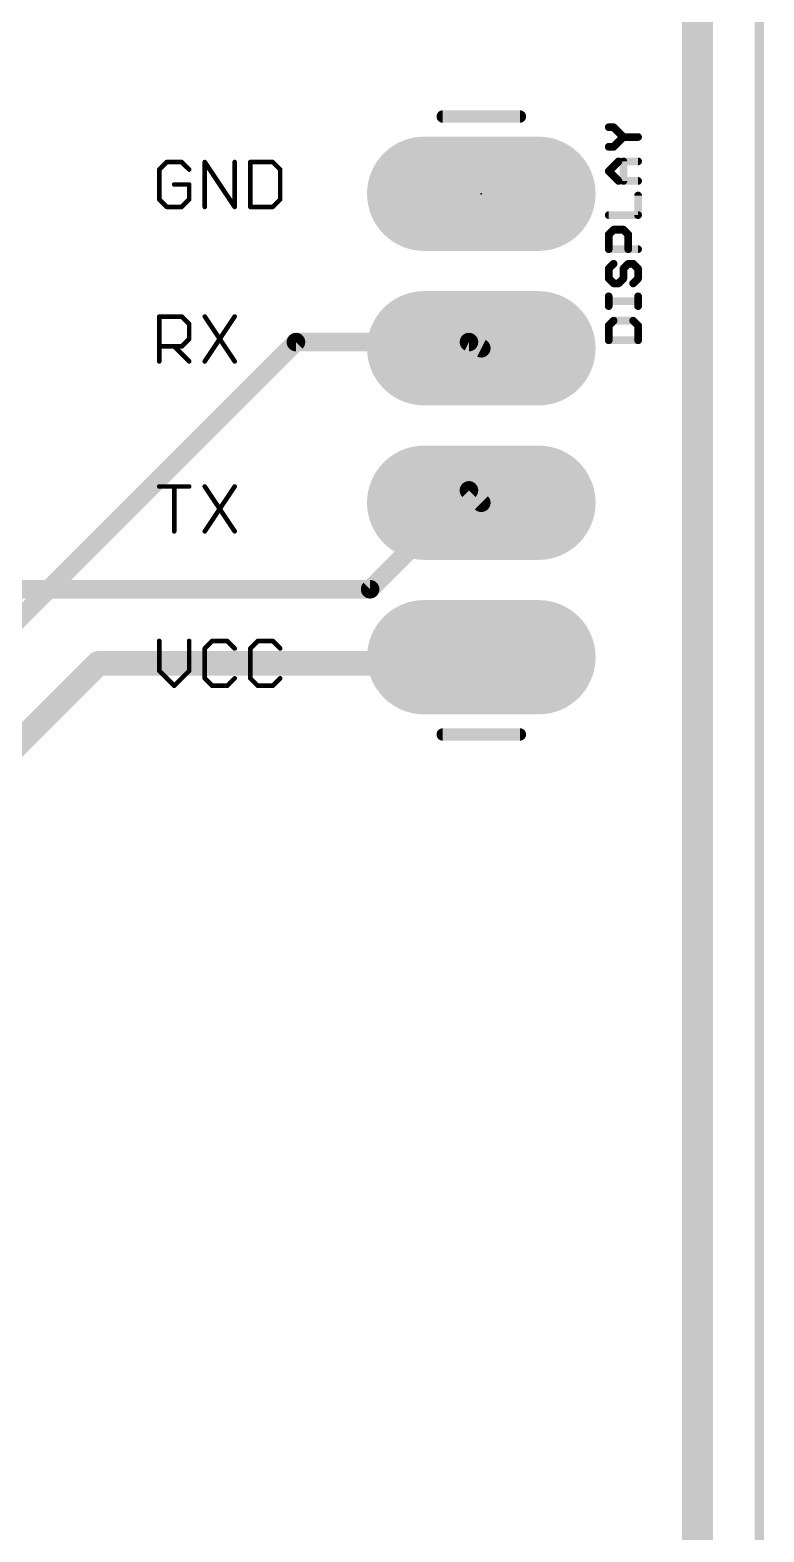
# Model space of a CAD drawing. Extents: x -0.1 to 89, y -0.1 to 64.8.
# Drawn here: x 76.91 to 88.98, y 26.77 to 51.46 of the extents above; entities that cross this region are included whole.
import ezdxf

# ---------------------------------------------------------------- set-up
doc = ezdxf.new("R2010")
doc.units = 0
for name, color, linetype in [('1', 22, 'CONTINUOUS'), ('16', 175, 'CONTINUOUS'), ('17', 82, 'CONTINUOUS'), ('20', 7, 'CONTINUOUS'), ('21', 253, 'CONTINUOUS'), ('23', 7, 'CONTINUOUS'), ('25', 253, 'CONTINUOUS')]:
    doc.layers.add(name, color=color, linetype=linetype)

# ---------------------------------------------------------------- blocks, each defined once
blk = doc.blocks.new('LONGP100')
at = {"const_width": 1}
blk.add_lwpolyline([(-0.5, 0), (0.5, 0)], dxfattribs=at)
at = {"const_width": 0.5}
for points in [[(-0.5, 0.25, 1), (-0.5, -0.25)], [(0.5, -0.25, 1), (0.5, 0.25)]]:
    blk.add_lwpolyline(points, format="xyb", dxfattribs=at)

msp = doc.modelspace()

# ---------------------------------------------------------------- linework, layer by layer
at = {"layer": '1'}
for points, const_width in [([(84.1248, 43.8912), (82.4992, 42.2656)], 0.3048), ([(84.1248, 43.8912), (84.328, 43.688)], 0.3048), ([(82.4992, 42.2656), (74.3712, 42.2656)], 0.3048), ([(78.0288, 41.0464), (71.5264, 34.544)], 0.4064), ([(84.1248, 41.0464), (78.0288, 41.0464)], 0.4064), ([(84.1248, 41.0464), (84.328, 41.148)], 0.4064)]:
    msp.add_lwpolyline(points, dxfattribs=dict(at, const_width=const_width))
for points, const_width in [([(84.1787, 43.9451, 1), (84.0709, 43.8373)], 0.1524), ([(84.1787, 43.8373, 1), (84.0709, 43.9451)], 0.1524), ([(84.2741, 43.6341, 1), (84.3819, 43.7419)], 0.1524), ([(82.4453, 42.3195, 1), (82.5531, 42.2117)], 0.1524), ([(82.4992, 42.1894, 1), (82.4992, 42.3418)], 0.1524), ([(78.0288, 41.148, 1), (78.0288, 40.9448)], 0.2032), ([(78.1006, 40.9746, 1), (77.957, 41.1182)], 0.2032), ([(84.1248, 40.9448, 1), (84.1248, 41.148)], 0.2032), ([(84.3734, 41.0571, 1), (84.2826, 41.2389)], 0.2032), ([(84.0794, 41.1373, 1), (84.1702, 40.9555)], 0.2032)]:
    msp.add_lwpolyline(points, format="xyb", dxfattribs=dict(at, const_width=const_width))
at = {"layer": '16'}
for points, const_width in [([(87.884, 56.642), (87.884, 8.128)], 0.508), ([(81.28, 46.3296), (76.4032, 41.4528)], 0.3048), ([(84.1248, 46.3296), (81.28, 46.3296)], 0.3048), ([(84.1248, 46.3296), (84.328, 46.228)], 0.3048)]:
    msp.add_lwpolyline(points, dxfattribs=dict(at, const_width=const_width))
at = {"layer": '16', "const_width": 0.1524}
for points in [[(81.28, 46.4058, 1), (81.28, 46.2534)], [(81.3339, 46.2757, 1), (81.2261, 46.3835)], [(84.1589, 46.3978, 1), (84.0907, 46.2614)], [(84.1248, 46.2534, 1), (84.1248, 46.4058)], [(84.2939, 46.1598, 1), (84.3621, 46.2962)]]:
    msp.add_lwpolyline(points, format="xyb", dxfattribs=at)
at = {"layer": '20', "const_width": 0.1524}
msp.add_lwpolyline([(88.9, 61.976), (88.9, 3.048)], dxfattribs=at)
at = {"layer": '21', "const_width": 0.2032}
for points in [[(84.963, 50.038), (83.693, 50.038)], [(84.963, 39.878), (83.693, 39.878)]]:
    msp.add_lwpolyline(points, dxfattribs=at)
at = {"layer": '21', "const_width": 0.1016}
for points in [[(83.693, 50.0888, 1), (83.693, 49.9872)], [(84.963, 49.9872, 1), (84.963, 50.0888)], [(83.693, 39.9288, 1), (83.693, 39.8272)], [(84.963, 39.8272, 1), (84.963, 39.9288)]]:
    msp.add_lwpolyline(points, format="xyb", dxfattribs=at)
at = {"layer": '23'}
msp.add_point((84.328, 48.768), dxfattribs=at)
at = {"layer": '25'}
for points, const_width in [([(86.5036, 49.8622), (86.4231, 49.8622)], 0.127), ([(86.6646, 49.7012), (86.5036, 49.8622)], 0.127), ([(86.5036, 49.5402), (86.6646, 49.7012)], 0.127), ([(86.6646, 49.7012), (86.9061, 49.7012)], 0.127), ([(86.4231, 49.5402), (86.5036, 49.5402)], 0.127), ([(79.155, 49.2893), (79.0321, 49.1665)], 0.0762), ([(79.0321, 49.1665), (79.0321, 48.675)], 0.0762), ([(79.4007, 49.2893), (79.155, 49.2893)], 0.0762), ([(79.5236, 49.1665), (79.4007, 49.2893)], 0.0762), ([(79.7805, 48.5521), (79.7805, 49.2893)], 0.0762), ([(79.7805, 49.2893), (80.272, 48.5521)], 0.0762), ([(80.272, 48.5521), (80.272, 49.2893)], 0.0762), ([(80.5289, 49.2893), (80.5289, 48.5521)], 0.0762), ([(80.8975, 49.2893), (80.5289, 49.2893)], 0.0762), ([(81.0204, 49.1665), (80.8975, 49.2893)], 0.0762), ([(81.0204, 48.675), (81.0204, 49.1665)], 0.0762), ([(86.4231, 49.1399), (86.5841, 49.3009)], 0.127), ([(86.5841, 48.9789), (86.4231, 49.1399)], 0.127), ([(86.5841, 49.3009), (86.9061, 49.3009)], 0.127), ([(86.6646, 48.9789), (86.6646, 49.3009)], 0.127), ([(79.5236, 48.9207), (79.2778, 48.9207)], 0.0762), ([(79.5236, 48.675), (79.5236, 48.9207)], 0.0762), ([(86.9061, 48.9789), (86.5841, 48.9789)], 0.127), ([(79.0321, 48.675), (79.155, 48.5521)], 0.0762), ([(79.4007, 48.5521), (79.5236, 48.675)], 0.0762), ([(80.8975, 48.5521), (81.0204, 48.675)], 0.0762), ([(86.9061, 48.4176), (86.9061, 48.7396)], 0.127), ([(79.155, 48.5521), (79.4007, 48.5521)], 0.0762), ([(80.5289, 48.5521), (80.8975, 48.5521)], 0.0762), ([(86.4231, 48.4176), (86.9061, 48.4176)], 0.127), ([(86.4231, 48.0978), (86.5036, 48.1783)], 0.127), ([(86.4231, 47.8562), (86.4231, 48.0978)], 0.127), ([(86.5036, 48.1783), (86.6646, 48.1783)], 0.127), ([(86.6646, 48.1783), (86.7451, 48.0978)], 0.127), ([(86.7451, 48.0978), (86.7451, 47.8562)], 0.127), ([(86.9061, 47.8562), (86.4231, 47.8562)], 0.127), ([(86.5036, 47.6169), (86.4231, 47.5364)], 0.127), ([(86.6646, 47.5364), (86.7451, 47.6169)], 0.127), ([(86.7451, 47.6169), (86.8256, 47.6169)], 0.127), ([(86.8256, 47.6169), (86.9061, 47.5364)], 0.127), ([(86.4231, 47.5364), (86.4231, 47.3754)], 0.127), ([(86.4231, 47.3754), (86.5036, 47.2949)], 0.127), ([(86.5841, 47.2949), (86.6646, 47.3754)], 0.127), ([(86.6646, 47.3754), (86.6646, 47.5364)], 0.127), ([(86.9061, 47.3754), (86.8256, 47.2949)], 0.127), ([(86.9061, 47.5364), (86.9061, 47.3754)], 0.127), ([(86.5036, 47.2949), (86.5841, 47.2949)], 0.127), ([(86.4231, 46.9207), (86.4231, 47.0817)], 0.127), ([(86.9061, 47.0012), (86.4231, 47.0012)], 0.127), ([(86.9061, 46.9207), (86.9061, 47.0817)], 0.127), ([(79.0321, 46.0121), (79.0321, 46.7493)], 0.0762), ([(79.0321, 46.7493), (79.4007, 46.7493)], 0.0762), ([(79.4007, 46.7493), (79.5236, 46.6265)], 0.0762), ([(79.7805, 46.7493), (80.272, 46.0121)], 0.0762), ([(80.272, 46.7493), (79.7805, 46.0121)], 0.0762), ([(86.5036, 46.6814), (86.4231, 46.6009)], 0.127), ([(86.8256, 46.6814), (86.5036, 46.6814)], 0.127), ([(86.9061, 46.6009), (86.8256, 46.6814)], 0.127), ([(79.5236, 46.6265), (79.5236, 46.3807)], 0.0762), ([(86.4231, 46.6009), (86.4231, 46.3594)], 0.127), ([(86.9061, 46.3594), (86.9061, 46.6009)], 0.127), ([(79.4007, 46.2578), (79.0321, 46.2578)], 0.0762), ([(79.2778, 46.2578), (79.5236, 46.0121)], 0.0762), ([(79.5236, 46.3807), (79.4007, 46.2578)], 0.0762), ([(86.4231, 46.3594), (86.9061, 46.3594)], 0.127), ([(79.0321, 43.9553), (79.5236, 43.9553)], 0.0762), ([(79.2778, 43.2181), (79.2778, 43.9553)], 0.0762), ([(79.7805, 43.9553), (80.272, 43.2181)], 0.0762), ([(80.272, 43.9553), (79.7805, 43.2181)], 0.0762), ([(79.0321, 41.4153), (79.0321, 40.9238)], 0.0762), ([(79.5236, 40.9238), (79.5236, 41.4153)], 0.0762), ([(79.9034, 41.4153), (79.7805, 41.2925)], 0.0762), ([(79.7805, 41.2925), (79.7805, 40.801)], 0.0762), ([(80.1491, 41.4153), (79.9034, 41.4153)], 0.0762), ([(80.272, 41.2925), (80.1491, 41.4153)], 0.0762), ([(80.6518, 41.4153), (80.5289, 41.2925)], 0.0762), ([(80.5289, 41.2925), (80.5289, 40.801)], 0.0762), ([(80.8975, 41.4153), (80.6518, 41.4153)], 0.0762), ([(81.0204, 41.2925), (80.8975, 41.4153)], 0.0762), ([(79.0321, 40.9238), (79.2778, 40.6781)], 0.0762), ([(79.2778, 40.6781), (79.5236, 40.9238)], 0.0762), ([(79.7805, 40.801), (79.9034, 40.6781)], 0.0762), ([(80.1491, 40.6781), (80.272, 40.801)], 0.0762), ([(80.5289, 40.801), (80.6518, 40.6781)], 0.0762), ([(80.8975, 40.6781), (81.0204, 40.801)], 0.0762), ([(79.9034, 40.6781), (80.1491, 40.6781)], 0.0762), ([(80.6518, 40.6781), (80.8975, 40.6781)], 0.0762)]:
    msp.add_lwpolyline(points, dxfattribs=dict(at, const_width=const_width))
for points, const_width in [([(86.4231, 49.8939, 1), (86.4231, 49.8304)], 0.0635), ([(86.526, 49.8846, 1), (86.4811, 49.8397)], 0.0635), ([(86.5036, 49.8304, 1), (86.5036, 49.8939)], 0.0635), ([(86.6646, 49.7329, 1), (86.6646, 49.6694)], 0.0635), ([(86.687, 49.6787, 1), (86.6421, 49.7236)], 0.0635), ([(86.6421, 49.6787, 1), (86.687, 49.7236)], 0.0635), ([(86.9061, 49.6694, 1), (86.9061, 49.7329)], 0.0635), ([(86.4231, 49.5719, 1), (86.4231, 49.5084)], 0.0635), ([(86.4811, 49.5626, 1), (86.526, 49.5177)], 0.0635), ([(86.5036, 49.5084, 1), (86.5036, 49.5719)], 0.0635), ([(79.0186, 49.1799, 1), (79.0456, 49.153)], 0.0381), ([(79.0511, 49.1665, 1), (79.0131, 49.1665)], 0.0381), ([(79.155, 49.3084, 1), (79.155, 49.2703)], 0.0381), ([(79.1684, 49.2759, 1), (79.1415, 49.3028)], 0.0381), ([(79.4142, 49.3028, 1), (79.3872, 49.2759)], 0.0381), ([(79.4007, 49.2703, 1), (79.4007, 49.3084)], 0.0381), ([(79.5101, 49.153, 1), (79.5371, 49.1799)], 0.0381), ([(79.7996, 49.2893, 1), (79.7615, 49.2893)], 0.0381), ([(79.7964, 49.2999, 1), (79.7647, 49.2788)], 0.0381), ([(80.291, 49.2893, 1), (80.253, 49.2893)], 0.0381), ([(80.5289, 49.3084, 1), (80.5289, 49.2703)], 0.0381), ([(80.548, 49.2893, 1), (80.5099, 49.2893)], 0.0381), ([(80.911, 49.3028, 1), (80.8841, 49.2759)], 0.0381), ([(80.8975, 49.2703, 1), (80.8975, 49.3084)], 0.0381), ([(81.0395, 49.1665, 1), (81.0014, 49.1665)], 0.0381), ([(81.0069, 49.153, 1), (81.0339, 49.1799)], 0.0381), ([(86.4455, 49.1623, 1), (86.4006, 49.1174)], 0.0635), ([(86.4006, 49.1623, 1), (86.4455, 49.1174)], 0.0635), ([(86.5841, 49.3326, 1), (86.5841, 49.2691)], 0.0635), ([(86.6065, 49.2784, 1), (86.5616, 49.3233)], 0.0635), ([(86.6963, 49.3009, 1), (86.6328, 49.3009)], 0.0635), ([(86.9061, 49.2691, 1), (86.9061, 49.3326)], 0.0635), ([(79.2778, 48.9398, 1), (79.2778, 48.9017)], 0.0381), ([(79.5426, 48.9207, 1), (79.5045, 48.9207)], 0.0381), ([(79.5236, 48.9017, 1), (79.5236, 48.9398)], 0.0381), ([(86.5841, 49.0106, 1), (86.5841, 48.9471)], 0.0635), ([(86.5616, 48.9564, 1), (86.6065, 49.0013)], 0.0635), ([(86.6328, 48.9789, 1), (86.6963, 48.9789)], 0.0635), ([(86.9061, 48.9471, 1), (86.9061, 49.0106)], 0.0635), ([(79.0456, 48.6884, 1), (79.0186, 48.6615)], 0.0381), ([(79.0131, 48.675, 1), (79.0511, 48.675)], 0.0381), ([(79.5045, 48.675, 1), (79.5426, 48.675)], 0.0381), ([(79.5371, 48.6615, 1), (79.5101, 48.6884)], 0.0381), ([(81.0014, 48.675, 1), (81.0395, 48.675)], 0.0381), ([(81.0339, 48.6615, 1), (81.0069, 48.6884)], 0.0381), ([(86.9379, 48.7396, 1), (86.8744, 48.7396)], 0.0635), ([(79.155, 48.5712, 1), (79.155, 48.5331)], 0.0381), ([(79.1415, 48.5386, 1), (79.1684, 48.5656)], 0.0381), ([(79.3872, 48.5656, 1), (79.4142, 48.5386)], 0.0381), ([(79.4007, 48.5331, 1), (79.4007, 48.5712)], 0.0381), ([(79.7615, 48.5521, 1), (79.7996, 48.5521)], 0.0381), ([(80.253, 48.5521, 1), (80.291, 48.5521)], 0.0381), ([(80.2561, 48.5415, 1), (80.2879, 48.5627)], 0.0381), ([(80.5289, 48.5712, 1), (80.5289, 48.5331)], 0.0381), ([(80.5099, 48.5521, 1), (80.548, 48.5521)], 0.0381), ([(80.8841, 48.5656, 1), (80.911, 48.5386)], 0.0381), ([(80.8975, 48.5331, 1), (80.8975, 48.5712)], 0.0381), ([(86.4231, 48.4493, 1), (86.4231, 48.3858)], 0.0635), ([(86.8744, 48.4176, 1), (86.9379, 48.4176)], 0.0635), ([(86.9061, 48.3858, 1), (86.9061, 48.4493)], 0.0635), ([(86.4548, 48.0978, 1), (86.3913, 48.0978)], 0.0635), ([(86.5036, 48.21, 1), (86.5036, 48.1465)], 0.0635), ([(86.526, 48.1558, 1), (86.4811, 48.2007)], 0.0635), ([(86.687, 48.2007, 1), (86.6421, 48.1558)], 0.0635), ([(86.6646, 48.1465, 1), (86.6646, 48.21)], 0.0635), ([(86.7768, 48.0978, 1), (86.7133, 48.0978)], 0.0635), ([(86.4006, 48.1202, 1), (86.4455, 48.0753)], 0.0635), ([(86.4231, 47.888, 1), (86.4231, 47.8245)], 0.0635), ([(86.7226, 48.0753, 1), (86.7675, 48.1202)], 0.0635), ([(86.9061, 47.8245, 1), (86.9061, 47.888)], 0.0635), ([(86.3913, 47.8562, 1), (86.4548, 47.8562)], 0.0635), ([(86.526, 47.5945, 1), (86.4811, 47.6394)], 0.0635), ([(86.7133, 47.8562, 1), (86.7768, 47.8562)], 0.0635), ([(86.7451, 47.6487, 1), (86.7451, 47.5852)], 0.0635), ([(86.7675, 47.5945, 1), (86.7226, 47.6394)], 0.0635), ([(86.8481, 47.6394, 1), (86.8031, 47.5945)], 0.0635), ([(86.8256, 47.5852, 1), (86.8256, 47.6487)], 0.0635), ([(86.4548, 47.5364, 1), (86.3913, 47.5364)], 0.0635), ([(86.4006, 47.5589, 1), (86.4455, 47.514)], 0.0635), ([(86.4455, 47.3979, 1), (86.4006, 47.353)], 0.0635), ([(86.6963, 47.5364, 1), (86.6328, 47.5364)], 0.0635), ([(86.6421, 47.5589, 1), (86.687, 47.514)], 0.0635), ([(86.687, 47.353, 1), (86.6421, 47.3979)], 0.0635), ([(86.9379, 47.5364, 1), (86.8744, 47.5364)], 0.0635), ([(86.8836, 47.514, 1), (86.9286, 47.5589)], 0.0635), ([(86.9286, 47.353, 1), (86.8836, 47.3979)], 0.0635), ([(86.3913, 47.3754, 1), (86.4548, 47.3754)], 0.0635), ([(86.5036, 47.3267, 1), (86.5036, 47.2632)], 0.0635), ([(86.4811, 47.2725, 1), (86.526, 47.3174)], 0.0635), ([(86.5616, 47.3174, 1), (86.6065, 47.2725)], 0.0635), ([(86.5841, 47.2632, 1), (86.5841, 47.3267)], 0.0635), ([(86.6328, 47.3754, 1), (86.6963, 47.3754)], 0.0635), ([(86.8031, 47.3174, 1), (86.8481, 47.2725)], 0.0635), ([(86.8744, 47.3754, 1), (86.9379, 47.3754)], 0.0635), ([(86.4548, 47.0817, 1), (86.3913, 47.0817)], 0.0635), ([(86.3913, 46.9207, 1), (86.4548, 46.9207)], 0.0635), ([(86.4231, 47.033, 1), (86.4231, 46.9695)], 0.0635), ([(86.9379, 47.0817, 1), (86.8744, 47.0817)], 0.0635), ([(86.8744, 46.9207, 1), (86.9379, 46.9207)], 0.0635), ([(86.9061, 46.9695, 1), (86.9061, 47.033)], 0.0635), ([(79.0321, 46.7684, 1), (79.0321, 46.7303)], 0.0381), ([(79.0511, 46.7493, 1), (79.0131, 46.7493)], 0.0381), ([(79.4142, 46.7628, 1), (79.3872, 46.7359)], 0.0381), ([(79.4007, 46.7303, 1), (79.4007, 46.7684)], 0.0381), ([(79.7964, 46.7599, 1), (79.7647, 46.7388)], 0.0381), ([(80.2879, 46.7388, 1), (80.2561, 46.7599)], 0.0381), ([(86.5036, 46.7132, 1), (86.5036, 46.6497)], 0.0635), ([(86.526, 46.659, 1), (86.4811, 46.7039)], 0.0635), ([(86.8481, 46.7039, 1), (86.8031, 46.659)], 0.0635), ([(86.8256, 46.6497, 1), (86.8256, 46.7132)], 0.0635), ([(79.5426, 46.6265, 1), (79.5045, 46.6265)], 0.0381), ([(79.5101, 46.613, 1), (79.5371, 46.6399)], 0.0381), ([(86.4548, 46.6009, 1), (86.3913, 46.6009)], 0.0635), ([(86.4006, 46.6234, 1), (86.4455, 46.5785)], 0.0635), ([(86.9379, 46.6009, 1), (86.8744, 46.6009)], 0.0635), ([(86.8836, 46.5785, 1), (86.9286, 46.6234)], 0.0635), ([(79.0321, 46.2769, 1), (79.0321, 46.2388)], 0.0381), ([(79.2913, 46.2713, 1), (79.2644, 46.2444)], 0.0381), ([(79.3872, 46.2713, 1), (79.4142, 46.2444)], 0.0381), ([(79.4007, 46.2388, 1), (79.4007, 46.2769)], 0.0381), ([(79.5045, 46.3807, 1), (79.5426, 46.3807)], 0.0381), ([(79.5371, 46.3672, 1), (79.5101, 46.3942)], 0.0381), ([(86.3913, 46.3594, 1), (86.4548, 46.3594)], 0.0635), ([(86.4231, 46.3912, 1), (86.4231, 46.3277)], 0.0635), ([(86.8744, 46.3594, 1), (86.9379, 46.3594)], 0.0635), ([(86.9061, 46.3277, 1), (86.9061, 46.3912)], 0.0635), ([(79.0131, 46.0121, 1), (79.0511, 46.0121)], 0.0381), ([(79.5101, 45.9986, 1), (79.5371, 46.0256)], 0.0381), ([(79.7647, 46.0227, 1), (79.7964, 46.0015)], 0.0381), ([(80.2561, 46.0015, 1), (80.2879, 46.0227)], 0.0381), ([(79.0321, 43.9744, 1), (79.0321, 43.9363)], 0.0381), ([(79.2969, 43.9553, 1), (79.2588, 43.9553)], 0.0381), ([(79.5236, 43.9363, 1), (79.5236, 43.9744)], 0.0381), ([(79.7964, 43.9659, 1), (79.7647, 43.9448)], 0.0381), ([(80.2879, 43.9448, 1), (80.2561, 43.9659)], 0.0381), ([(79.2588, 43.2181, 1), (79.2969, 43.2181)], 0.0381), ([(79.7647, 43.2287, 1), (79.7964, 43.2075)], 0.0381), ([(80.2561, 43.2075, 1), (80.2879, 43.2287)], 0.0381), ([(79.0511, 41.4153, 1), (79.0131, 41.4153)], 0.0381), ([(79.5426, 41.4153, 1), (79.5045, 41.4153)], 0.0381), ([(79.767, 41.3059, 1), (79.794, 41.279)], 0.0381), ([(79.7996, 41.2925, 1), (79.7615, 41.2925)], 0.0381), ([(79.9034, 41.4344, 1), (79.9034, 41.3963)], 0.0381), ([(79.9169, 41.4019, 1), (79.8899, 41.4288)], 0.0381), ([(80.1626, 41.4288, 1), (80.1357, 41.4019)], 0.0381), ([(80.1491, 41.3963, 1), (80.1491, 41.4344)], 0.0381), ([(80.2585, 41.279, 1), (80.2855, 41.3059)], 0.0381), ([(80.548, 41.2925, 1), (80.5099, 41.2925)], 0.0381), ([(80.5155, 41.3059, 1), (80.5424, 41.279)], 0.0381), ([(80.6518, 41.4344, 1), (80.6518, 41.3963)], 0.0381), ([(80.6653, 41.4019, 1), (80.6383, 41.4288)], 0.0381), ([(80.911, 41.4288, 1), (80.8841, 41.4019)], 0.0381), ([(80.8975, 41.3963, 1), (80.8975, 41.4344)], 0.0381), ([(81.0069, 41.279, 1), (81.0339, 41.3059)], 0.0381), ([(79.0456, 40.9373, 1), (79.0186, 40.9104)], 0.0381), ([(79.0131, 40.9238, 1), (79.0511, 40.9238)], 0.0381), ([(79.5045, 40.9238, 1), (79.5426, 40.9238)], 0.0381), ([(79.5371, 40.9104, 1), (79.5101, 40.9373)], 0.0381), ([(79.794, 40.8144, 1), (79.767, 40.7875)], 0.0381), ([(79.7615, 40.801, 1), (79.7996, 40.801)], 0.0381), ([(80.2855, 40.7875, 1), (80.2585, 40.8144)], 0.0381), ([(80.5424, 40.8144, 1), (80.5155, 40.7875)], 0.0381), ([(80.5099, 40.801, 1), (80.548, 40.801)], 0.0381), ([(81.0339, 40.7875, 1), (81.0069, 40.8144)], 0.0381), ([(79.2644, 40.6916, 1), (79.2913, 40.6646)], 0.0381), ([(79.2644, 40.6646, 1), (79.2913, 40.6916)], 0.0381), ([(79.9034, 40.6972, 1), (79.9034, 40.6591)], 0.0381), ([(79.8899, 40.6646, 1), (79.9169, 40.6916)], 0.0381), ([(80.1357, 40.6916, 1), (80.1626, 40.6646)], 0.0381), ([(80.1491, 40.6591, 1), (80.1491, 40.6972)], 0.0381), ([(80.6518, 40.6972, 1), (80.6518, 40.6591)], 0.0381), ([(80.6383, 40.6646, 1), (80.6653, 40.6916)], 0.0381), ([(80.8841, 40.6916, 1), (80.911, 40.6646)], 0.0381), ([(80.8975, 40.6591, 1), (80.8975, 40.6972)], 0.0381)]:
    msp.add_lwpolyline(points, format="xyb", dxfattribs=dict(at, const_width=const_width))

# ---------------------------------------------------------------- block references
at = {"layer": '17', "xscale": 1.8796, "yscale": 1.8796}
for p in [(84.328, 48.768), (84.328, 48.768), (84.328, 46.228), (84.328, 46.228), (84.328, 43.688), (84.328, 43.688), (84.328, 41.148), (84.328, 41.148)]:
    msp.add_blockref('LONGP100', p, dxfattribs=at)

doc.saveas('drawing.dxf')
